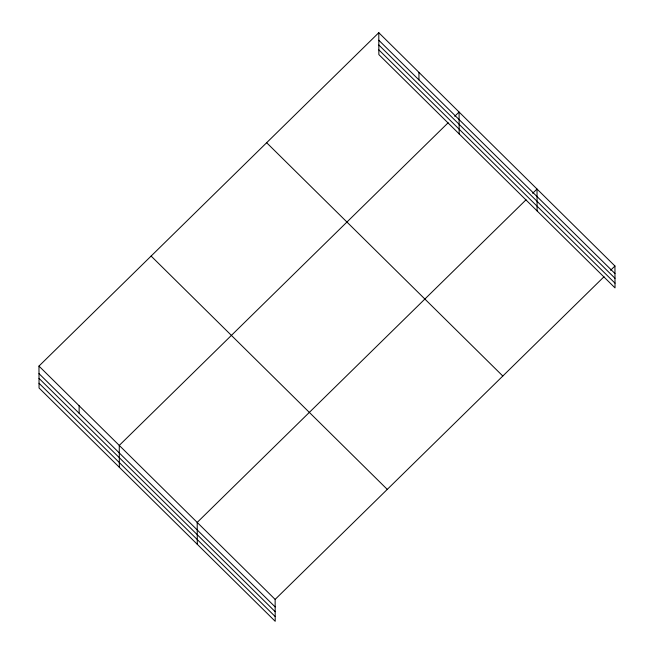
<?xml version="1.0" encoding="UTF-8"?>
<svg xmlns="http://www.w3.org/2000/svg" width="654" height="654" viewBox="0 0 654 654"><rect width="100%" height="100%" fill="white"/><g stroke="black" fill="none" stroke-linecap="round" stroke-linejoin="round"><path stroke-width="0.98" d="M38.97 366.085L275.138 599.399L275.211 621.3L39.052 387.986L38.97 366.085L378.789 32.7L614.948 266.014L615.03 287.915L378.862 54.601L378.789 32.7M448.162 122.748L119.265 445.407L119.347 467.308M454.71 116.314L459.083 112.03L459.157 133.931M526.094 199.74L197.206 522.407L197.279 544.308M532.65 193.306L537.016 189.022L537.089 210.923M275.138 599.399L604.026 276.732M610.583 270.306L614.948 266.014M378.813 40.246L614.981 273.56M378.829 44.979L614.997 278.302M378.846 49.859L615.013 283.182M266.644 142.719L502.812 376.034M151.115 256.066L387.274 489.388M39.003 373.622L275.162 606.945M39.019 378.364L275.179 611.678M39.036 383.244L275.195 616.559M418.936 72.365L418.961 79.902M79.118 405.75L79.15 413.287"/></g></svg>
